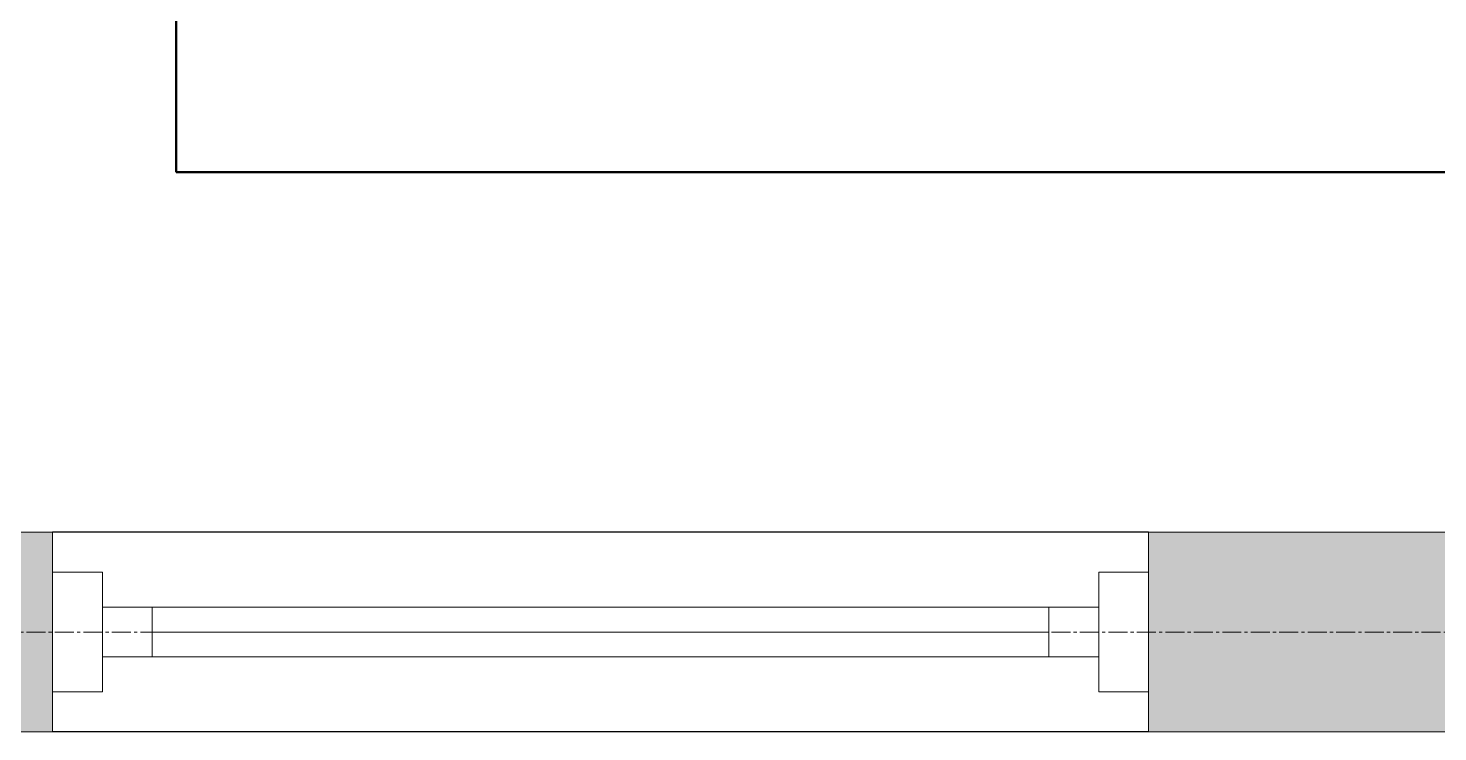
# Model space of a CAD drawing. Header units: millimetres. Extents: x -24360 to 609566, y -391049 to 148426.
# Drawn here: x 201525 to 202940, y -241041 to -240335 of the extents above; entities that cross this region are included whole.
import ezdxf

# ---------------------------------------------------------------- set-up
doc = ezdxf.new("R2010")
doc.units = ezdxf.units.MM
doc.linetypes.add('CENTER2', pattern=[28.575, 19.05, -3.175, 3.175, -3.175])
for name, color, linetype, lineweight in [('АР_Окна', 4, 'Continuous', 5), ('АР_Стены ПЕНОблок', 52, 'Continuous', 20), ('АР_Штриховка', 8, 'Continuous', 0)]:
    doc.layers.add(name, color=color, linetype=linetype, lineweight=lineweight)
for name, color, linetype, lineweight, true_color in [('АР_Оси_РД_100', 7, 'Continuous', 0, 0x525252), ('РД_Витраж_вн', 7, 'Continuous', 25, 0x148aff), ('РД_проем_инж перемыч_фахверк', 7, 'Continuous', 18, 0xff1f1f)]:
    doc.layers.add(name, color=color, linetype=linetype, lineweight=lineweight, true_color=true_color)
doc.layers.add('РД_Проем', color=230, linetype='Continuous', lineweight=0, plot=False)

msp = doc.modelspace()

# ---------------------------------------------------------------- hatches: boundary and pattern name
at = {"layer": 'АР_Штриховка', "linetype": 'Continuous', "lineweight": 0, "true_color": 0x000000}
h = msp.add_hatch(dxfattribs=at)
h.set_pattern_fill('AR-CONC', color=18, angle=-315, style=0)
h.set_pattern_definition([(95, (200850, -329440.58), (140.09465, 117.55338), [19.05, -209.55]), (40, (200850, -329440.58), (-160.01845, 110.17673), [15.24, -167.6406]), (145.45144, (200861.67, -329430.79), (-19.9238, 227.7301), [16.19, -178.09024]), (91.1842, (200814.08, -329404.66), (221.41024, 161.9534), [28.575, -314.325]), (141.63556, (200832.53, -329391.17), (-7.0866, 342.8268), [24.285, -267.1356]), (36.18415, (200814.08, -329404.66), (-7.0866, 342.8268), [22.86, -251.4597]), (66, (200841.02, -329395.68), (179.51998, 34.89515), [19.05, -209.55]), (11, (200841.02, -329395.68), (-86.53993, 173.9412), [15.24, -167.64]), (116.45145, (200855.98, -329392.77), (92.98005, 208.83634), [16.19, -178.08994]), (82.5, (200850, -329440.584), (-57.60547, 61.973414), [0, -165.608, 0, -170.18, 0, -168.275]), (52.5, (200850, -329440.58), (-23.58973, 118.087), [0, -97.028, 0, -161.798, 0, -64.135]), (12.5, (200809.95, -329480.636), (99.927863, 91.826196), [0, -63.5, 0, -198.12, 0, -262.89]), (2.5, (200791.99, -329498.6), (86.7639, 122.7224), [0, -82.55, 0, -131.572, 0, -186.69])])
h.paths.add_polyline_path([(201250, -240840.584), (201250, -241040.584), (201549.843, -241040.584), (201549.843, -240840.584)], flags=0)
h.paths.add_polyline_path([(202649.843, -240840.584), (202649.843, -241040.584), (206950, -241040.584), (206950, -240840.584)], flags=0)

# ---------------------------------------------------------------- linework, layer by layer
at = {"color": 1, "lineweight": 50}
msp.add_lwpolyline([(214253, -239224.584), (201674, -239224.584), (201674, -240479.584), (214253, -240479.584)], dxfattribs=at)
at = {"layer": 'АР_Окна', "color": 18, "linetype": 'Continuous', "lineweight": 5, "true_color": 0x000000}
for p, q in [((201549.843, -240840.584), (202649.843, -240840.584)), ((201649.843, -240915.584), (201649.843, -240965.584)), ((202549.843, -240915.584), (202549.843, -240965.584)), ((201649.843, -240940.584), (202549.843, -240940.584)), ((201549.843, -241040.584), (202649.843, -241040.584))]:
    msp.add_line(p, q, dxfattribs=at)
for points in [[(201599.843, -241000.584), (201549.843, -241000.584), (201549.843, -240880.584), (201599.843, -240880.584)], [(202599.843, -241000.584), (202649.843, -241000.584), (202649.843, -240880.584), (202599.843, -240880.584)], [(201599.843, -240915.584), (201599.843, -240965.584), (202599.843, -240965.584), (202599.843, -240915.584)]]:
    msp.add_lwpolyline(points, close=True, dxfattribs=at)
at = {"layer": 'АР_Оси_РД_100', "linetype": 'CENTER2'}
msp.add_line((200495, -240940.584), (232410, -240940.584), dxfattribs=at)
at = {"layer": 'АР_Стены ПЕНОблок', "color": 18, "linetype": 'Continuous', "lineweight": 20, "true_color": 0x000000}
for p, q in [((201549.843, -240840.584), (201250, -240840.584)), ((201549.843, -241040.584), (201549.843, -240840.584)), ((202649.843, -240840.584), (202649.843, -241040.584)), ((206950, -240840.584), (202649.843, -240840.584)), ((201250, -241040.584), (201549.843, -241040.584)), ((202649.843, -241040.584), (206950, -241040.584))]:
    msp.add_line(p, q, dxfattribs=at)
at = {"layer": 'РД_Витраж_вн', "color": 18, "linetype": 'Continuous', "lineweight": 25, "true_color": 0x000000}
for p, q in [((202649.843, -240840.584), (201549.843, -240840.584)), ((202649.843, -241040.584), (201549.843, -241040.584))]:
    msp.add_line(p, q, dxfattribs=at)
at = {"layer": 'РД_Проем', "color": 18, "linetype": 'Continuous', "lineweight": 0, "true_color": 0x000000}
for p, q in [((201549.843, -240840.584), (202649.843, -240840.584)), ((201549.843, -241040.584), (202649.843, -241040.584))]:
    msp.add_line(p, q, dxfattribs=at)
at = {"layer": 'РД_проем_инж перемыч_фахверк', "color": 18, "linetype": 'Continuous', "lineweight": 18, "true_color": 0x000000}
for p, q in [((201549.843, -240840.584), (202649.843, -240840.584)), ((201549.843, -241040.584), (202649.843, -241040.584))]:
    msp.add_line(p, q, dxfattribs=at)

doc.saveas('drawing.dxf')
